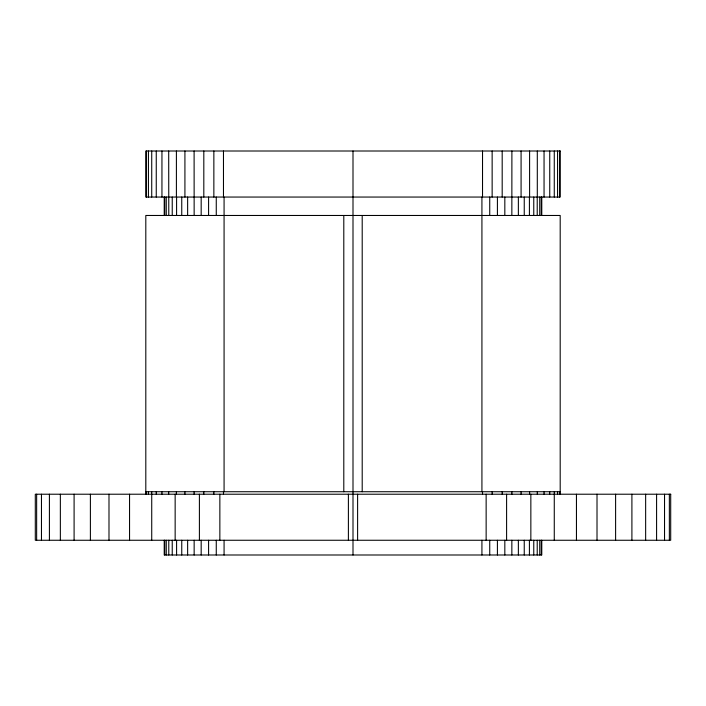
<?xml version="1.0" encoding="UTF-8"?>
<svg xmlns="http://www.w3.org/2000/svg" width="706" height="706" viewBox="0 0 706 706"><rect width="100%" height="100%" fill="white"/><g stroke="black" fill="none" stroke-linecap="round" stroke-linejoin="round"><path stroke-width="1.06" d="M145.807 491.729L560.193 491.729M669.359 494.218L669.359 540.258M664.531 494.218L664.531 540.258M656.589 494.218L656.589 540.258M645.646 494.218L645.646 540.258M631.905 494.218L631.905 540.258M615.606 494.218L615.606 540.258M597.011 494.218L597.011 540.258M576.449 494.218L576.449 540.258M560.193 494.218L560.193 215.471L145.807 215.471L145.807 494.218M559.567 151.005L559.567 197.053M559.567 491.729L559.567 494.218M557.563 151.005L557.563 197.053M557.563 491.729L557.563 494.218M554.272 151.005L554.272 197.053M554.272 491.729L554.272 540.258M549.745 151.005L549.745 197.053M549.745 491.729L549.745 494.218M544.052 151.005L544.052 197.053M544.052 491.729L544.052 494.218M541.776 197.053L541.776 215.471M541.776 540.258L541.776 554.995L164.224 554.995L164.224 540.258M541.264 197.053L541.264 215.471M541.264 540.258L541.264 554.995M539.737 197.053L539.737 215.471M539.737 540.258L539.737 554.995M537.301 151.005L537.301 197.053M537.301 491.729L537.301 494.218M537.222 197.053L537.222 215.471M537.222 540.258L537.222 554.995M533.762 197.053L533.762 215.471M533.762 540.258L533.762 554.995M530.85 494.218L530.85 540.258M529.597 151.005L529.597 197.053M529.597 491.729L529.597 494.218M529.412 197.053L529.412 215.471M529.412 540.258L529.412 554.995M524.249 197.053L524.249 215.471M524.249 540.258L524.249 554.995M521.081 151.005L521.081 197.053M521.081 491.729L521.081 494.218M518.363 197.053L518.363 215.471M518.363 540.258L518.363 554.995M511.894 151.005L511.85 215.471M511.894 491.729L511.894 494.218M511.85 540.258L511.85 554.995M506.599 494.218L506.599 540.258M504.825 197.053L504.825 215.471M504.825 540.258L504.825 554.995M502.187 151.005L502.187 197.053M502.187 491.729L502.187 494.218M497.412 197.053L497.412 215.471M497.412 540.258L497.412 554.995M492.144 151.005L492.144 197.053M492.144 491.729L492.144 494.218M489.735 197.053L489.735 215.471M489.735 540.258L489.735 554.995M486.143 494.218L486.143 540.258M482.525 151.005L482.525 197.053M482.525 491.729L482.525 494.218M481.924 197.053L481.924 491.729M481.924 540.258L481.924 554.995M362.204 215.471L362.204 491.729M357.607 494.218L357.607 540.258M353 151.005L353 554.995M348.393 494.218L348.393 540.258M343.796 215.471L343.796 491.729M224.076 197.053L224.076 491.729M224.076 540.258L224.076 554.995M223.475 151.005L223.475 197.053M223.475 491.729L223.475 494.218M219.857 494.218L219.857 540.258M216.265 197.053L216.265 215.471M216.265 540.258L216.265 554.995M213.856 151.005L213.856 197.053M213.856 491.729L213.856 494.218M208.588 197.053L208.588 215.471M208.588 540.258L208.588 554.995M203.813 151.005L203.813 197.053M203.813 491.729L203.813 494.218M201.175 197.053L201.175 215.471M201.175 540.258L201.175 554.995M199.401 494.218L199.401 540.258M194.106 151.005L194.15 215.471M194.106 491.729L194.106 494.218M194.15 540.258L194.15 554.995M187.637 197.053L187.637 215.471M187.637 540.258L187.637 554.995M184.919 151.005L184.919 197.053M184.919 491.729L184.919 494.218M181.751 197.053L181.751 215.471M181.751 540.258L181.751 554.995M176.588 197.053L176.588 215.471M176.588 540.258L176.588 554.995M176.403 151.005L176.403 197.053M176.403 491.729L176.403 494.218M175.15 494.218L175.15 540.258M172.238 197.053L172.238 215.471M172.238 540.258L172.238 554.995M168.699 151.005L168.778 215.471M168.699 491.729L168.699 494.218M168.778 540.258L168.778 554.995M166.263 197.053L166.263 215.471M166.263 540.258L166.263 554.995M164.736 197.053L164.736 215.471M164.736 540.258L164.736 554.995M164.224 197.053L164.224 215.471M161.948 151.005L161.948 197.053M161.948 491.729L161.948 494.218M156.255 151.005L156.255 197.053M156.255 491.729L156.255 494.218M151.728 151.005L151.728 197.053M151.728 491.729L151.728 540.258M148.436 151.005L148.436 197.053M148.436 491.729L148.436 494.218M146.433 151.005L146.433 197.053M146.433 491.729L146.433 494.218M129.551 494.218L129.551 540.258M108.989 494.218L108.989 540.258M90.394 494.218L90.394 540.258M74.095 494.218L74.095 540.258M60.354 494.218L60.354 540.258M49.411 494.218L49.411 540.258M41.469 494.218L41.469 540.258M36.641 494.218L36.641 540.258M560.193 151.005L145.807 151.005L145.807 197.053L560.193 197.053L560.193 151.005M670.7 494.218L35.3 494.218L35.3 540.258L670.7 540.258L670.7 494.218"/></g></svg>
